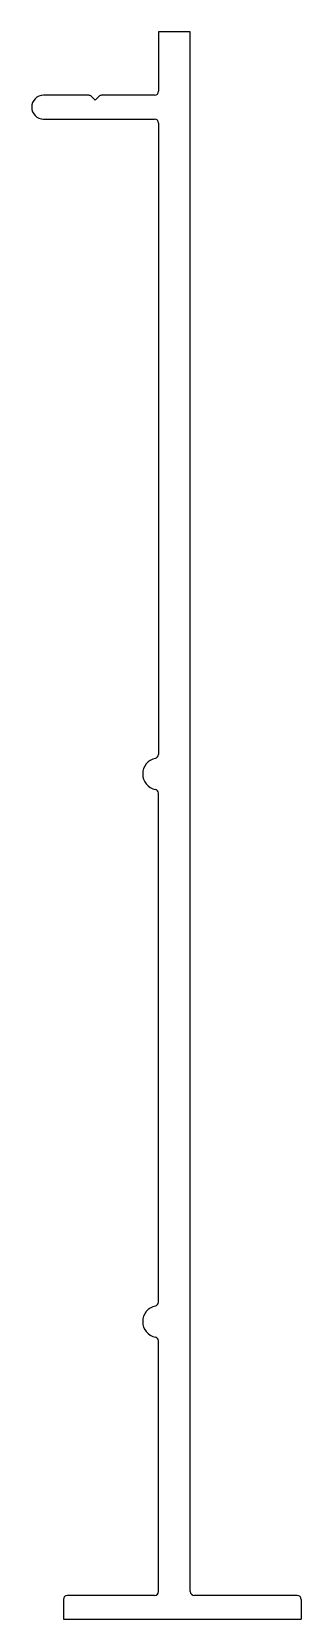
# Model space of a CAD drawing. Extents: x 897 to 914, y 829 to 929.
import ezdxf

# ---------------------------------------------------------------- set-up
doc = ezdxf.new("R2010")
doc.units = 0
doc.layers.get('0').update_dxf_attribs({"linetype": 'CONTINUOUS'})

msp = doc.modelspace()

# ---------------------------------------------------------------- linework, layer by layer
for p, q in [((907.32, 928.7), (905.32, 928.7)), ((905.32, 928.7), (905.32, 924.95)), ((907.32, 830.45), (907.32, 928.7)), ((900.92, 924.7), (898.07, 924.7)), ((901.1, 924.63), (901.32, 924.4)), ((901.32, 924.4), (901.55, 924.63)), ((905.07, 924.7), (901.73, 924.7)), ((898.07, 923.2), (905.07, 923.2)), ((905.32, 922.95), (905.32, 883.18)), ((905.32, 848.68), (905.32, 880.73)), ((905.32, 830.45), (905.32, 846.23)), ((905.07, 830.2), (899.57, 830.2)), ((914.07, 830.2), (907.57, 830.2)), ((899.32, 829.95), (899.32, 828.7)), ((914.32, 829.95), (914.32, 828.7)), ((899.32, 828.7), (914.32, 828.7))]:
    msp.add_line(p, q)
for centre, radius, start, end in [((898.07, 923.95), 0.75, 90, 270), ((900.92, 924.45), 0.25, 45, 90), ((901.73, 924.45), 0.25, 90, 135), ((905.07, 924.95), 0.25, 270, 0), ((905.07, 922.95), 0.25, 0, 90), ((905.07, 883.18), 0.25, 281.537, 0), ((905.32, 881.95), 1, 101.537, 258.463), ((905.07, 880.73), 0.25, 0, 78.463), ((905.32, 847.45), 1, 101.537, 258.463), ((905.07, 848.68), 0.25, 281.537, 0), ((905.07, 846.23), 0.25, 0, 78.463), ((899.57, 829.95), 0.25, 90, 180), ((905.07, 830.45), 0.25, 270, 0), ((907.57, 830.45), 0.25, 180, 270), ((914.07, 829.95), 0.25, 0, 90)]:
    msp.add_arc(centre, radius, start, end)

doc.saveas('drawing.dxf')
